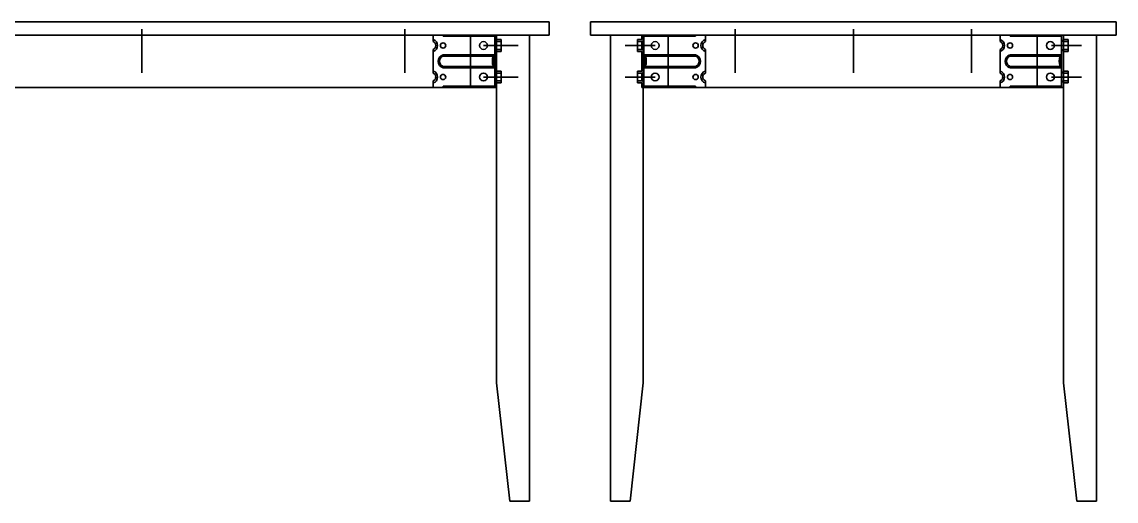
# Model space of a CAD drawing. Header units: millimetres. Extents: x 479 to 7862, y 682 to 3104.
# Drawn here: x 6196 to 7862, y 682 to 1412 of the extents above; entities that cross this region are included whole.
import ezdxf

# ---------------------------------------------------------------- set-up
doc = ezdxf.new("R2010")
doc.units = ezdxf.units.MM
doc.layers.add('IF-FURN', color=7, linetype='Continuous', lineweight=35)

msp = doc.modelspace()

# ---------------------------------------------------------------- linework, layer by layer
at = {"layer": 'IF-FURN'}
for p, q in [((5788.6, 1411.5), (6968.6, 1411.5)), ((6968.6, 1411.5), (5788.6, 1411.5)), ((6378.6, 1400.5), (6378.6, 1333.8)), ((6778.6, 1400.5), (6778.6, 1333.8)), ((6998.6, 1411.5), (6968.6, 1411.5)), ((6998.6, 1391.5), (6998.6, 1411.5)), ((7091.7, 1411.5), (7061.7, 1411.5)), ((7061.7, 1411.5), (7061.7, 1391.5)), ((7091.7, 1411.5), (7831.7, 1411.5)), ((7281.7, 1400.5), (7281.7, 1333.8)), ((7461.7, 1400.5), (7461.7, 1333.8)), ((7641.7, 1400.5), (7641.7, 1333.8)), ((7861.7, 1411.5), (7831.7, 1411.5)), ((7861.7, 1391.5), (7861.7, 1411.5)), ((5788.6, 1391.5), (6968.6, 1391.5)), ((6822, 1391.5), (6878.6, 1391.5)), ((6822, 1381.5), (6822, 1391.5)), ((6837, 1391.5), (6837, 1389.5)), ((6837, 1389.5), (6915.6, 1389.5)), ((6918.6, 1391.5), (6878.6, 1391.5)), ((6878.6, 1391.5), (6878.6, 1311.5)), ((6878.6, 1391.5), (6918.6, 1391.5)), ((6915.6, 1311.5), (6915.6, 1391.5)), ((6915.6, 1391.5), (6915.6, 1311.5)), ((6968.6, 1391.5), (6918.6, 1391.5)), ((6918.6, 1051.5), (6918.6, 1391.5)), ((6918.6, 1391.5), (6918.6, 1384.5)), ((6918.6, 1391.5), (6918.6, 1384.5)), ((6918.6, 1384.5), (6925.6, 1384.5)), ((6925.6, 1384.5), (6925.6, 1381.5)), ((6968.6, 1391.5), (6968.6, 681.5)), ((6968.6, 1391.5), (6998.6, 1391.5)), ((6968.6, 681.5), (6968.6, 1391.5)), ((7061.7, 1391.5), (7831.7, 1391.5)), ((7091.7, 681.5), (7091.7, 1391.5)), ((7091.7, 681.5), (7091.7, 1391.5)), ((7139.9, 1384.5), (7132.9, 1384.5)), ((7132.9, 1384.5), (7132.9, 1381.5)), ((7139.9, 1391.5), (7139.9, 1384.5)), ((7179.9, 1391.5), (7139.9, 1391.5)), ((7139.9, 1391.5), (7139.9, 1384.5)), ((7141.7, 1051.5), (7141.7, 1391.5)), ((7142.9, 1391.5), (7142.9, 1311.5)), ((7142.9, 1311.5), (7142.9, 1391.5)), ((7221.5, 1389.5), (7142.9, 1389.5)), ((7179.9, 1311.5), (7179.9, 1391.5)), ((7179.9, 1391.5), (7236.5, 1391.5)), ((7236.5, 1391.5), (7221.5, 1391.5)), ((7221.5, 1391.5), (7221.5, 1389.5)), ((7236.5, 1391.5), (7236.5, 1384.5)), ((7236.5, 1384.5), (7236.5, 1381.5)), ((7685.2, 1391.5), (7741.7, 1391.5)), ((7685.2, 1381.5), (7685.2, 1391.5)), ((7700.2, 1391.5), (7700.2, 1389.5)), ((7700.2, 1389.5), (7778.7, 1389.5)), ((7781.7, 1391.5), (7741.7, 1391.5)), ((7741.7, 1391.5), (7741.7, 1311.5)), ((7741.7, 1391.5), (7781.7, 1391.5)), ((7778.7, 1311.5), (7778.7, 1391.5)), ((7778.7, 1391.5), (7778.7, 1311.5)), ((7781.7, 1051.5), (7781.7, 1391.5)), ((7781.7, 1391.5), (7781.7, 1384.5)), ((7781.7, 1391.5), (7781.7, 1384.5)), ((7781.7, 1384.5), (7788.7, 1384.5)), ((7788.7, 1384.5), (7788.7, 1381.5)), ((7831.7, 1391.5), (7831.7, 681.5)), ((7831.7, 1391.5), (7861.7, 1391.5)), ((7831.7, 1391.5), (7831.7, 681.5)), ((7831.7, 681.5), (7831.7, 1391.5)), ((6822, 1336.5), (6822, 1369.5)), ((6898.6, 1375.5), (6951.5, 1375.5)), ((6921.6, 1381.5), (6918.6, 1381.5)), ((6918.6, 1381.5), (6918.6, 1369.5)), ((6921.6, 1369.5), (6918.6, 1369.5)), ((6921.6, 1369.5), (6918.6, 1369.5)), ((6918.6, 1366.5), (6918.6, 1351.5)), ((6918.6, 1359.5), (6918.6, 1366.5)), ((6918.6, 1366.5), (6925.6, 1366.5)), ((6925.6, 1381.5), (6921.6, 1381.5)), ((6925.6, 1369.5), (6921.6, 1369.5)), ((6925.6, 1381.5), (6925.6, 1369.5)), ((6925.6, 1366.5), (6925.6, 1369.5)), ((7159.9, 1375.5), (7114.3, 1375.5)), ((7132.9, 1381.5), (7136.9, 1381.5)), ((7132.9, 1381.5), (7132.9, 1369.5)), ((7132.9, 1366.5), (7132.9, 1369.5)), ((7132.9, 1369.5), (7136.9, 1369.5)), ((7139.9, 1366.5), (7132.9, 1366.5)), ((7136.9, 1381.5), (7139.9, 1381.5)), ((7136.9, 1369.5), (7139.9, 1369.5)), ((7136.9, 1369.5), (7139.9, 1369.5)), ((7139.9, 1381.5), (7139.9, 1369.5)), ((7139.9, 1366.5), (7139.9, 1351.5)), ((7139.9, 1359.5), (7139.9, 1366.5)), ((7236.5, 1366.5), (7236.5, 1369.5)), ((7236.5, 1366.5), (7236.5, 1333.5)), ((7685.2, 1336.5), (7685.2, 1369.5)), ((7763.5, 1375.5), (7809.2, 1375.5)), ((7784.7, 1381.5), (7781.7, 1381.5)), ((7781.7, 1381.5), (7781.7, 1369.5)), ((7784.7, 1369.5), (7781.7, 1369.5)), ((7784.7, 1369.5), (7781.7, 1369.5)), ((7781.7, 1366.5), (7781.7, 1351.5)), ((7781.7, 1359.5), (7781.7, 1366.5)), ((7781.7, 1366.5), (7788.7, 1366.5)), ((7788.7, 1381.5), (7784.7, 1381.5)), ((7788.7, 1369.5), (7784.7, 1369.5)), ((7788.7, 1381.5), (7788.7, 1369.5)), ((7788.7, 1366.5), (7788.7, 1369.5)), ((6878.6, 1361.5), (6837, 1361.5)), ((6913.6, 1359.5), (6837, 1359.5)), ((6878.6, 1341.5), (6878.6, 1361.5)), ((6878.6, 1361.5), (6915.6, 1361.5)), ((6915.6, 1361.5), (6913.6, 1359.5)), ((6913.6, 1343.5), (6913.6, 1359.5)), ((6915.6, 1359.5), (6915.6, 1361.5)), ((6918.6, 1336.5), (6918.6, 1351.5)), ((7139.9, 1336.5), (7139.9, 1351.5)), ((7179.9, 1361.5), (7142.9, 1361.5)), ((7142.9, 1361.5), (7142.9, 1359.5)), ((7142.9, 1361.5), (7144.9, 1359.5)), ((7144.9, 1359.5), (7144.9, 1343.5)), ((7144.9, 1359.5), (7221.5, 1359.5)), ((7221.5, 1361.5), (7179.9, 1361.5)), ((7179.9, 1361.5), (7179.9, 1341.5)), ((7741.7, 1361.5), (7700.2, 1361.5)), ((7776.7, 1359.5), (7700.2, 1359.5)), ((7741.7, 1341.5), (7741.7, 1361.5)), ((7741.7, 1361.5), (7778.7, 1361.5)), ((7778.7, 1361.5), (7776.7, 1359.5)), ((7776.7, 1343.5), (7776.7, 1359.5)), ((7778.7, 1359.5), (7778.7, 1361.5)), ((7781.7, 1336.5), (7781.7, 1351.5)), ((6822, 1336.5), (6822, 1333.5)), ((6913.6, 1343.5), (6837, 1343.5)), ((6837, 1341.5), (6878.6, 1341.5)), ((6878.6, 1341.5), (6915.6, 1341.5)), ((6915.6, 1341.5), (6913.6, 1343.5)), ((6915.6, 1341.5), (6915.6, 1343.5)), ((6918.6, 1343.5), (6918.6, 1336.5)), ((6918.6, 1336.5), (6925.6, 1336.5)), ((6921.6, 1333.5), (6918.6, 1333.5)), ((6921.6, 1333.5), (6918.6, 1333.5)), ((6918.6, 1321.5), (6918.6, 1333.5)), ((6925.6, 1333.5), (6921.6, 1333.5)), ((6925.6, 1336.5), (6925.6, 1333.5)), ((6925.6, 1321.5), (6925.6, 1333.5)), ((7139.9, 1336.5), (7132.9, 1336.5)), ((7132.9, 1336.5), (7132.9, 1333.5)), ((7132.9, 1333.5), (7136.9, 1333.5)), ((7132.9, 1321.5), (7132.9, 1333.5)), ((7136.9, 1333.5), (7139.9, 1333.5)), ((7136.9, 1333.5), (7139.9, 1333.5)), ((7139.9, 1343.5), (7139.9, 1336.5)), ((7139.9, 1321.5), (7139.9, 1333.5)), ((7142.9, 1343.5), (7142.9, 1341.5)), ((7142.9, 1341.5), (7144.9, 1343.5)), ((7179.9, 1341.5), (7142.9, 1341.5)), ((7144.9, 1343.5), (7221.5, 1343.5)), ((7179.9, 1341.5), (7221.5, 1341.5)), ((7685.2, 1336.5), (7685.2, 1333.5)), ((7776.7, 1343.5), (7700.2, 1343.5)), ((7700.2, 1341.5), (7741.7, 1341.5)), ((7741.7, 1341.5), (7778.7, 1341.5)), ((7778.7, 1341.5), (7776.7, 1343.5)), ((7778.7, 1341.5), (7778.7, 1343.5)), ((7781.7, 1343.5), (7781.7, 1336.5)), ((7781.7, 1336.5), (7788.7, 1336.5)), ((7784.7, 1333.5), (7781.7, 1333.5)), ((7784.7, 1333.5), (7781.7, 1333.5)), ((7781.7, 1321.5), (7781.7, 1333.5)), ((7788.7, 1333.5), (7784.7, 1333.5)), ((7788.7, 1336.5), (7788.7, 1333.5)), ((7788.7, 1321.5), (7788.7, 1333.5)), ((6822, 1318.5), (6822, 1321.5)), ((6822, 1311.5), (6822, 1318.5)), ((6898.6, 1327.5), (6951.5, 1327.5)), ((6921.6, 1321.5), (6918.6, 1321.5)), ((6918.6, 1311.5), (6918.6, 1318.5)), ((6918.6, 1311.5), (6918.6, 1318.5)), ((6918.6, 1318.5), (6925.6, 1318.5)), ((6925.6, 1321.5), (6921.6, 1321.5)), ((6925.6, 1318.5), (6925.6, 1321.5)), ((7159.9, 1327.5), (7114.3, 1327.5)), ((7132.9, 1318.5), (7132.9, 1321.5)), ((7132.9, 1321.5), (7136.9, 1321.5)), ((7139.9, 1318.5), (7132.9, 1318.5)), ((7136.9, 1321.5), (7139.9, 1321.5)), ((7139.9, 1311.5), (7139.9, 1318.5)), ((7139.9, 1311.5), (7139.9, 1318.5)), ((7236.5, 1321.5), (7236.5, 1311.5)), ((7685.2, 1318.5), (7685.2, 1321.5)), ((7685.2, 1311.5), (7685.2, 1318.5)), ((7763.5, 1327.5), (7809.2, 1327.5)), ((7784.7, 1321.5), (7781.7, 1321.5)), ((7781.7, 1311.5), (7781.7, 1318.5)), ((7781.7, 1311.5), (7781.7, 1318.5)), ((7781.7, 1318.5), (7788.7, 1318.5)), ((7788.7, 1321.5), (7784.7, 1321.5)), ((7788.7, 1318.5), (7788.7, 1321.5)), ((5838.6, 1311.5), (6918.6, 1311.5)), ((6878.6, 1311.5), (6822, 1311.5)), ((6822, 1311.5), (6837, 1311.5)), ((6837, 1311.5), (6837, 1313.5)), ((6837, 1313.5), (6915.6, 1313.5)), ((6878.6, 1311.5), (6918.6, 1311.5)), ((7139.9, 1311.5), (7179.9, 1311.5)), ((7179.9, 1311.5), (7139.9, 1311.5)), ((7141.7, 1311.5), (7781.7, 1311.5)), ((7221.5, 1313.5), (7142.9, 1313.5)), ((7236.5, 1311.5), (7179.9, 1311.5)), ((7221.5, 1311.5), (7221.5, 1313.5)), ((7741.7, 1311.5), (7685.2, 1311.5)), ((7685.2, 1311.5), (7700.2, 1311.5)), ((7700.2, 1311.5), (7700.2, 1313.5)), ((7700.2, 1313.5), (7778.7, 1313.5)), ((7741.7, 1311.5), (7781.7, 1311.5)), ((6918.6, 1051.5), (6918.6, 861.5)), ((7141.7, 1051.5), (7141.7, 861.5)), ((7781.7, 1051.5), (7781.7, 861.5)), ((6918.6, 861.5), (6938.6, 681.5)), ((7141.7, 861.5), (7121.7, 681.5)), ((7781.7, 861.5), (7801.7, 681.5)), ((6938.6, 681.5), (6968.6, 681.5)), ((7091.7, 681.5), (7121.7, 681.5)), ((7801.7, 681.5), (7831.7, 681.5))]:
    msp.add_line(p, q, dxfattribs=at)
for centre, radius in [((6837, 1375.5), 4), ((6898.6, 1375.5), 6), ((7159.9, 1375.5), 6), ((7221.5, 1375.5), 4), ((7700.2, 1375.5), 4), ((7761.7, 1375.5), 6), ((6898.6, 1327.5), 6), ((7159.9, 1327.5), 6), ((7761.7, 1327.5), 6), ((6837, 1327.5), 4), ((7221.5, 1327.5), 4), ((7700.2, 1327.5), 4)]:
    msp.add_circle(centre, radius, dxfattribs=at)
for centre, radius, start, end in [((6819.4, 1375.5), 9.38, 286.4605, 73.5395), ((6918.6, 1384.5), 3, 180, 270), ((7139.9, 1384.5), 3, 270, 0), ((7239.1, 1375.5), 9.38, 106.4605, 253.5395), ((7682.5, 1375.5), 9.38, 286.4605, 73.5395), ((7781.7, 1384.5), 3, 180, 270), ((6819.5, 1375.5), 6.51, 292.924, 67.076), ((6918.6, 1366.5), 3, 90, 180), ((7139.9, 1366.5), 3, 0, 90), ((7239, 1375.5), 6.51, 112.924, 247.076), ((7682.6, 1375.5), 6.51, 292.924, 67.076), ((7781.7, 1366.5), 3, 90, 180), ((6840, 1351.5), 10.4, 106.5475, 253.4525), ((6840.4, 1351.5), 8.7, 113.0909, 246.9091), ((6933.7, 1351.5), 21.6, 158.2711, 201.7289), ((7124.8, 1351.5), 21.6, 338.2711, 21.7289), ((7218.5, 1351.5), 10.4, 286.5475, 73.4525), ((7218.1, 1351.5), 8.7, 293.0909, 66.9091), ((7703.1, 1351.5), 10.4, 106.5475, 253.4525), ((7703.6, 1351.5), 8.7, 113.0909, 246.9091), ((7796.8, 1351.5), 21.6, 158.2711, 201.7289), ((6819.4, 1327.5), 9.38, 286.4605, 73.5395), ((6819.5, 1327.5), 6.51, 292.924, 67.076), ((6918.6, 1336.5), 3, 180, 270), ((7139.9, 1336.5), 3, 270, 0), ((7239.1, 1327.5), 9.38, 106.4605, 253.5395), ((7239, 1327.5), 6.51, 112.924, 247.076), ((7682.5, 1327.5), 9.38, 286.4605, 73.5395), ((7682.6, 1327.5), 6.51, 292.924, 67.076), ((7781.7, 1336.5), 3, 180, 270), ((6918.6, 1318.5), 3, 90, 180), ((7139.9, 1318.5), 3, 0, 90), ((7781.7, 1318.5), 3, 90, 180)]:
    msp.add_arc(centre, radius, start, end, dxfattribs=at)

doc.saveas('drawing.dxf')
